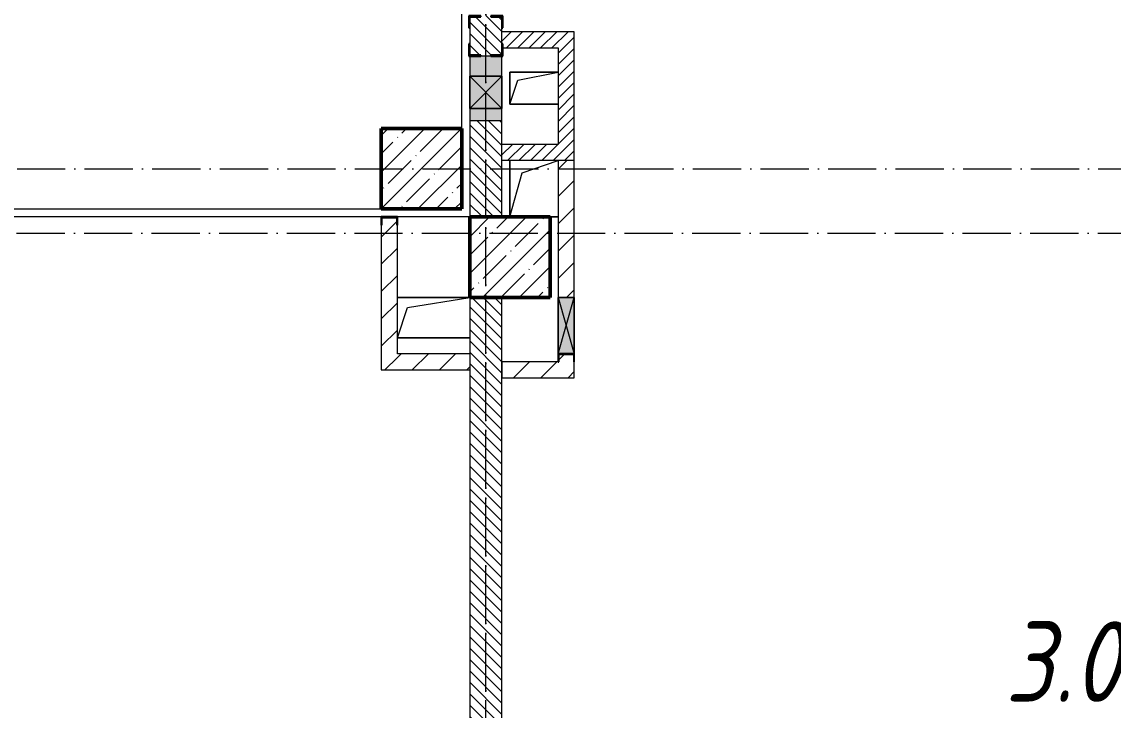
# Model space of a CAD drawing. Header units: millimetres. Extents: x -213536 to 1564669, y -45299 to 942238.
# Drawn here: x 232895 to 239679, y 498882 to 503159 of the extents above; entities that cross this region are included whole.
import ezdxf

# ---------------------------------------------------------------- set-up
doc = ezdxf.new("R2010")
doc.units = ezdxf.units.MM
doc.linetypes.add('50_200_ШТРИХ_1Т_ш5_п1_п1_', pattern=[700, 500, -100, 0, -100])
for name, color, linetype, lineweight in [('A-DETL-GENF-OTLN', 7, 'Continuous', 9), ('A-FLOR-____-OTLN', 7, 'Continuous', 9), ('A-GENM-____-MCUT', 7, 'Continuous', 25), ('A-GENM-____-OTLN', 7, 'Continuous', 9), ('A-GENM-____-OTLN-1', 7, 'Continuous', 25), ('A-GLAZ-____-OTLN', 7, 'Continuous', 9), ('A-WALL-____-MCUT', 7, 'Continuous', 13), ('A-WALL-____-MCUT-3', 7, 'Continuous', 9), ('A-WALL-____-PATT-1', 7, 'Continuous', 9), ('A-WALL-FNSH-MCUT-1', 7, 'Continuous', 9), ('S-COLS-____-MCUT', 7, 'Continuous', 50), ('S-COLS-____-OTLN', 7, 'Continuous', 9), ('S-GRID-____-OTLN-1', 7, '50_200_ШТРИХ_1Т_ш5_п1_п1_', 9), ('Марки помещений', 7, 'Continuous', 9)]:
    doc.layers.add(name, color=color, linetype=linetype, lineweight=lineweight)
doc.styles.add('ISOCPEUR_I_2', font='isocpeui.ttf', dxfattribs={"width": 0.85, "height": 2.3})
pattern_1 = [(135, (142429.057, 459015.94), (-35.35534, -35.35534), [])]
pattern_2 = [(45, (-93500, -42681.04), (-114.04925, 114.04925), []), (45, (-93385.95, -42681.04), (-114.04925, 114.04925), [201.613, -40.323, 3.353, -36.97])]
pattern_3 = [(45, (-92950, -43231.04), (-114.04925, 114.04925), []), (45, (-92835.95, -43231.04), (-114.04925, 114.04925), [201.613, -40.323, 3.353, -36.97])]
pattern_4 = [(45, (142429.057, 459015.94), (-35.35534, 35.35534), [])]
pattern_5 = [(45, (142429.06, 459015.94), (-84.85281, 84.85281), [])]

# ---------------------------------------------------------------- blocks, each defined once
blk = doc.blocks.new('BSC_Колонна _Прямоугольная - 500х500-V117-АР1_План отверстий 3 этажа в осях 1-64_Ю-ЯЯ')
at = {"layer": 'S-COLS-____-OTLN'}
h = blk.add_hatch(dxfattribs=at)
h.set_pattern_fill('FP_122', color=256, style=0, pattern_type=2)
h.set_pattern_definition(pattern_2)
h.paths.add_polyline_path([(-250, -250), (250, -250), (250, 250), (-250, 250), (-250, 12)], flags=0)
at = {"layer": 'S-COLS-____-MCUT'}
for p, q in [((250, 250), (-250, 250)), ((-250, 250), (-250, -250)), ((250, -250), (250, 250)), ((-250, -250), (250, -250))]:
    blk.add_line(p, q, dxfattribs=at)
blk = doc.blocks.new('BSC_Колонна _Прямоугольная - 500х500-V122-АР1_План отверстий 3 этажа в осях 1-64_Ю-ЯЯ')
at = {"layer": 'S-COLS-____-OTLN'}
h = blk.add_hatch(dxfattribs=at)
h.set_pattern_fill('FP_127', color=256, style=0, pattern_type=2)
h.set_pattern_definition(pattern_3)
h.paths.add_polyline_path([(-250, -250), (250, -250), (250, 250), (-250, 250)], flags=0)
at = {"layer": 'S-COLS-____-MCUT'}
for p, q in [((250, 250), (-250, 250)), ((-250, 250), (-250, -250)), ((250, -250), (250, 250)), ((-250, -250), (250, -250))]:
    blk.add_line(p, q, dxfattribs=at)
blk = doc.blocks.new('Фахверк_СКБ_Уголок - 200_3960-28268576-АР1_План отверстий 3 этажа в осях 1-64_Ю-ЯЯ')
at = {"layer": 'A-GENM-____-MCUT'}
for p, q in [((200, 156), (125, 156)), ((125, 156), (125, 81)), ((131, 81), (131, 150)), ((131, 150), (200, 150)), ((200, 150), (200, 156)), ((125, 81), (131, 81)), ((131, 19), (125, 19)), ((125, 19), (125, -56)), ((131, -50), (131, 19)), ((125, -56), (200, -56)), ((200, -50), (131, -50)), ((200, -56), (200, -50))]:
    blk.add_line(p, q, dxfattribs=at)
blk = doc.blocks.new('154_Фахверк_СКБ_Швеллер - Тип_100_3960-28318856-АР1_План отверстий 3 этажа в осях 1-64_Ю-ЯЯ')
at = {"layer": 'A-GENM-____-MCUT'}
for p, q in [((175, 50), (125, 50)), ((125, 50), (125, -50)), ((128, 47), (175, 47)), ((128, -47), (128, 47)), ((175, 47), (175, 50)), ((125, -50), (175, -50)), ((175, -47), (128, -47)), ((175, -50), (175, -47))]:
    blk.add_line(p, q, dxfattribs=at)
blk = doc.blocks.new('AR_Отверстие Ниша - Лючок-32403213-АР1_План отверстий 3 этажа в осях 1-64_Ю-ЯЯ')
at = {"layer": 'A-GLAZ-____-OTLN'}
h = blk.add_hatch(color=256, dxfattribs=at)
h.paths.add_polyline_path([(200, -100), (200, 100), (125, 100), (125, -100)], flags=0)
h.paths.add_polyline_path([(-75, -31), (-75, 100), (-200, 100), (-200, -100), (-75, -100)], flags=0)
for p, q in [((-75, 100), (-200, 100)), ((200, 100), (125, 100)), ((200, -100), (200, 100)), ((-200, 31), (-200, -31)), ((-200, -100), (-75, -100)), ((125, -100), (200, -100))]:
    blk.add_line(p, q, dxfattribs=at)
blk = doc.blocks.new('AR_Отверстие прямоугольное _в стене_ - AR_Отверстие прямоугольное _в стене__ВК-32403182-АР1_План отверстий 3 этажа в осях 1-64_Ю-ЯЯ')
at = {"layer": 'A-GLAZ-____-OTLN'}
blk.add_hatch(color=256, dxfattribs=at).paths.add_polyline_path([(100, 100), (-100, 100), (-100, -100), (100, -100)], flags=0)
at = {"layer": 'A-DETL-GENF-OTLN'}
for p, q in [((-100, -100), (-100, 100)), ((-100, 100), (100, 100)), ((100, 100), (-100, -100)), ((-100, 100), (100, -100)), ((100, 100), (-100, 100)), ((-100, 100), (-100, -100)), ((100, 100), (100, -100)), ((100, -100), (100, 100)), ((100, -100), (-100, -100)), ((-100, -100), (100, -100))]:
    blk.add_line(p, q, dxfattribs=at)
blk = doc.blocks.new('AR_Отверстие прямоугольное _в плите_ - AR_Отверстие прямоугольное _в плите_-V172-АР1_План отверстий 3 этажа в осях 1-64_Ю-ЯЯ')
at = {"layer": 'A-GENM-____-OTLN'}
for p, q in [((150, 100), (-150, 100)), ((-150, 100), (-150, -100)), ((-100, 50), (150, 100)), ((-150, -100), (-100, 50)), ((-150, -100), (150, -100))]:
    blk.add_line(p, q, dxfattribs=at)
blk = doc.blocks.new('AR_Отверстие прямоугольное _в плите_ - AR_Отверстие прямоугольное _в плите_-30552830-АР1_План отверстий 3 этажа в осях 1-64_Ю-ЯЯ')
at = {"layer": 'A-GENM-____-OTLN'}
for p, q in [((225, 125), (-225, 125)), ((-162.5, 62.5), (225, 125)), ((-225, -125), (-162.5, 62.5)), ((-225, -125), (225, -125))]:
    blk.add_line(p, q, dxfattribs=at)
blk = doc.blocks.new('AR_Отверстие прямоугольное _в плите_ - AR_Отверстие прямоугольное _в плите_-30552583-АР1_План отверстий 3 этажа в осях 1-64_Ю-ЯЯ')
at = {"layer": 'A-GENM-____-OTLN'}
for p, q in [((-150, 175), (-150, -175)), ((-75, 100), (150, 175)), ((-150, -175), (-75, 100)), ((100, -175), (150, -175))]:
    blk.add_line(p, q, dxfattribs=at)
blk = doc.blocks.new('AR_Отверстие прямоугольное _в стене_ - AR_Отверстие прямоугольное _в стене__ОВ-36947615-АР1_План отверстий 3 этажа в осях 1-64_Ю-ЯЯ')
at = {"layer": 'A-GLAZ-____-OTLN'}
blk.add_hatch(color=256, dxfattribs=at).paths.add_polyline_path([(-175, -50), (175, -50), (175, 50), (-175, 50), (-175, -47)], flags=0)
at = {"layer": 'A-DETL-GENF-OTLN'}
for p, q in [((-175, 50), (175, 50)), ((175, 50), (-175, -50)), ((-175, 50), (175, -50)), ((175, 50), (-175, 50)), ((175, 50), (175, -50)), ((175, -50), (175, 50)), ((175, -50), (-175, -50)), ((-175, -50), (175, -50))]:
    blk.add_line(p, q, dxfattribs=at)
blk = doc.blocks.new('154_Фахверк_СКБ_Швеллер - Тип_100_3960_зеркало-28515619-АР1_План отверстий 3 этажа в осях 1-64_Ю-ЯЯ')
at = {"layer": 'A-GENM-____-MCUT'}
for p, q in [((175, 50), (125, 50)), ((125, 50), (125, -50)), ((128, 47), (175, 47)), ((128, -47), (128, 47)), ((175, 47), (175, 50)), ((125, -50), (175, -50)), ((175, -47), (128, -47)), ((175, -50), (175, -47))]:
    blk.add_line(p, q, dxfattribs=at)
blk = doc.blocks.new('BSC_Колонна _Прямоугольная - 500х500-V141-АР1_План отверстий 3 этажа в осях 1-64_А-ГГ')
at = {"layer": 'S-COLS-____-OTLN'}
h = blk.add_hatch(dxfattribs=at)
h.set_pattern_fill('FP_164', color=256, style=0, pattern_type=2)
h.set_pattern_definition(pattern_2)
h.paths.add_polyline_path([(-250, -250), (250, -250), (250, 250), (-250, 250), (-250, 194.5)], flags=0)
at = {"layer": 'S-COLS-____-MCUT'}
for p, q in [((250, 250), (-250, 250)), ((-250, 250), (-250, -250)), ((250, -250), (250, 250)), ((-250, -250), (250, -250))]:
    blk.add_line(p, q, dxfattribs=at)
blk = doc.blocks.new('BSC_Колонна _Прямоугольная - 500х500-V146-АР1_План отверстий 3 этажа в осях 1-64_А-ГГ')
at = {"layer": 'S-COLS-____-OTLN'}
h = blk.add_hatch(dxfattribs=at)
h.set_pattern_fill('FP_169', color=256, style=0, pattern_type=2)
h.set_pattern_definition(pattern_3)
h.paths.add_polyline_path([(-250, -250), (250, -250), (250, 250), (-250, 250)], flags=0)
at = {"layer": 'S-COLS-____-MCUT'}
for p, q in [((250, 250), (-250, 250)), ((-250, 250), (-250, -250)), ((250, -250), (250, 250)), ((-250, -250), (250, -250))]:
    blk.add_line(p, q, dxfattribs=at)
blk = doc.blocks.new('Фахверк_СКБ_Уголок - 200_3960-28268576-АР1_План отверстий 3 этажа в осях 1-64_А-ГГ')
at = {"layer": 'A-GENM-____-MCUT'}
for p, q in [((200, 156), (125, 156)), ((125, 156), (125, 81)), ((131, 81), (131, 150)), ((131, 150), (200, 150)), ((200, 150), (200, 156)), ((125, 81), (131, 81)), ((131, 19), (125, 19)), ((125, 19), (125, -56)), ((131, -50), (131, 19)), ((125, -56), (200, -56)), ((200, -50), (131, -50)), ((200, -56), (200, -50))]:
    blk.add_line(p, q, dxfattribs=at)
blk = doc.blocks.new('154_Фахверк_СКБ_Швеллер - Тип_100_3960-28318856-АР1_План отверстий 3 этажа в осях 1-64_А-ГГ')
at = {"layer": 'A-GENM-____-MCUT'}
for p, q in [((175, 50), (125, 50)), ((125, 50), (125, -50)), ((128, 47), (175, 47)), ((128, -47), (128, 47)), ((175, 47), (175, 50)), ((125, -50), (175, -50)), ((175, -47), (128, -47)), ((175, -50), (175, -47))]:
    blk.add_line(p, q, dxfattribs=at)
blk = doc.blocks.new('AR_Отверстие Ниша - Лючок-32403213-АР1_План отверстий 3 этажа в осях 1-64_А-ГГ')
at = {"layer": 'A-GLAZ-____-OTLN'}
h = blk.add_hatch(color=256, dxfattribs=at)
h.paths.add_polyline_path([(200, -100), (200, 100), (125, 100), (125, -100)], flags=0)
h.paths.add_polyline_path([(-75, -100), (-75, 100), (-200, 100), (-200, -100)], flags=0)
for p, q in [((-75, 100), (-200, 100)), ((200, 100), (125, 100)), ((200, -100), (200, 100)), ((-200, 31), (-200, -31)), ((-200, -100), (-75, -100)), ((125, -100), (200, -100))]:
    blk.add_line(p, q, dxfattribs=at)
blk = doc.blocks.new('AR_Отверстие прямоугольное _в стене_ - AR_Отверстие прямоугольное _в стене__ВК-32403182-АР1_План отверстий 3 этажа в осях 1-64_А-ГГ')
at = {"layer": 'A-GLAZ-____-OTLN'}
blk.add_hatch(color=256, dxfattribs=at).paths.add_polyline_path([(100, 100), (-100, 100), (-100, -100), (100, -100)], flags=0)
at = {"layer": 'A-DETL-GENF-OTLN'}
for p, q in [((-100, -100), (-100, 100)), ((-100, 100), (100, 100)), ((100, 100), (-100, -100)), ((-100, 100), (100, -100)), ((100, 100), (-100, 100)), ((-100, 100), (-100, -100)), ((100, 100), (100, -100)), ((100, -100), (100, 100)), ((100, -100), (-100, -100)), ((-100, -100), (100, -100))]:
    blk.add_line(p, q, dxfattribs=at)
blk = doc.blocks.new('AR_Отверстие прямоугольное _в плите_ - AR_Отверстие прямоугольное _в плите_-30423629-АР1_План отверстий 3 этажа в осях 1-64_А-ГГ')
at = {"layer": 'A-GENM-____-OTLN'}
for p, q in [((150, 100), (-150, 100)), ((-150, 100), (-150, -100)), ((-100, 50), (150, 100)), ((-150, -100), (-100, 50)), ((-150, -100), (150, -100))]:
    blk.add_line(p, q, dxfattribs=at)
blk = doc.blocks.new('AR_Отверстие прямоугольное _в плите_ - AR_Отверстие прямоугольное _в плите_-30552830-АР1_План отверстий 3 этажа в осях 1-64_А-ГГ')
at = {"layer": 'A-GENM-____-OTLN'}
for p, q in [((225, 125), (-225, 125)), ((-162.5, 62.5), (225, 125)), ((-225, -125), (-162.5, 62.5)), ((-225, -125), (225, -125))]:
    blk.add_line(p, q, dxfattribs=at)
blk = doc.blocks.new('AR_Отверстие прямоугольное _в плите_ - AR_Отверстие прямоугольное _в плите_-30552583-АР1_План отверстий 3 этажа в осях 1-64_А-ГГ')
at = {"layer": 'A-GENM-____-OTLN'}
for p, q in [((-150, 175), (-150, -175)), ((-75, 100), (150, 175)), ((-150, -175), (-75, 100)), ((100, -175), (150, -175))]:
    blk.add_line(p, q, dxfattribs=at)
blk = doc.blocks.new('AR_Отверстие прямоугольное _в стене_ - AR_Отверстие прямоугольное _в стене__ОВ-36947615-АР1_План отверстий 3 этажа в осях 1-64_А-ГГ')
at = {"layer": 'A-GLAZ-____-OTLN'}
blk.add_hatch(color=256, dxfattribs=at).paths.add_polyline_path([(-175, -50), (175, -50), (175, 50), (-175, 50), (-175, -47)], flags=0)
at = {"layer": 'A-DETL-GENF-OTLN'}
for p, q in [((-175, 50), (175, 50)), ((175, 50), (-175, -50)), ((-175, 50), (175, -50)), ((175, 50), (-175, 50)), ((175, 50), (175, -50)), ((175, -50), (175, 50)), ((175, -50), (-175, -50)), ((-175, -50), (175, -50))]:
    blk.add_line(p, q, dxfattribs=at)
blk = doc.blocks.new('154_Фахверк_СКБ_Швеллер - Тип_100_3960_зеркало-28515619-АР1_План отверстий 3 этажа в осях 1-64_А-ГГ')
at = {"layer": 'A-GENM-____-MCUT'}
for p, q in [((175, 50), (125, 50)), ((125, 50), (125, -50)), ((128, 47), (175, 47)), ((128, -47), (128, 47)), ((175, 47), (175, 50)), ((125, -50), (175, -50)), ((175, -47), (128, -47)), ((175, -50), (175, -47))]:
    blk.add_line(p, q, dxfattribs=at)

msp = doc.modelspace()

# ---------------------------------------------------------------- hatches: boundary and pattern name
at = {"layer": 'A-WALL-____-PATT-1'}
h = msp.add_hatch(dxfattribs=at)
h.set_pattern_fill('FP_9', color=256, style=0, pattern_type=2)
h.set_pattern_definition(pattern_1)
h.paths.add_polyline_path([(235679.1, 501947), (235879.1, 501947), (235879.1, 502547), (235679.1, 502547), (235679.1, 502516.3)], flags=0)
h.paths.add_polyline_path([(235748.1, 502947), (235810.1, 502947), (235810.1, 502953), (235879.1, 502953), (235878.1, 503191), (235810.1, 503191), (235810.1, 503197), (235748.1, 503197), (235748.1, 503191), (235679.1, 503191), (235679.1, 502953), (235748.1, 502953)], flags=0)
h.paths.add_polyline_path([(235748.1, 504897), (235810.1, 504897), (235810.1, 504903), (235879.1, 504903), (235879.1, 505297), (235679.1, 505297), (235679.1, 504903), (235748.1, 504903)], flags=0)
h = msp.add_hatch(dxfattribs=at)
h.set_pattern_fill('FP_6', color=256, style=0, pattern_type=2)
h.set_pattern_definition(pattern_1)
h.paths.add_polyline_path([(235679.1, 501947), (235879.1, 501947), (235879.1, 502547), (235679.1, 502547)], flags=0)
h.paths.add_polyline_path([(235810.1, 502947), (235810.1, 502953), (235879.1, 502953), (235878.1, 503191), (235810.1, 503191), (235810.1, 503197), (235748.1, 503197), (235748.1, 503191), (235679.1, 503191), (235679.1, 502953), (235748.1, 502953), (235748.1, 502947)], flags=0)
h.paths.add_polyline_path([(235810.1, 504897), (235810.1, 504903), (235879.1, 504903), (235879.1, 505297), (235679.1, 505297), (235679.1, 504903), (235748.1, 504903), (235748.1, 504897)], flags=0)
h = msp.add_hatch(dxfattribs=at)
h.set_pattern_fill('FP_8', color=256, style=0, pattern_type=2)
h.set_pattern_definition(pattern_4)
h.paths.add_polyline_path([(236329.1, 502997), (236329.1, 503097), (235879.1, 503097), (235879.1, 503022), (235885.1, 503022), (235885.1, 502997), (236229.1, 502997)], flags=0)
h = msp.add_hatch(dxfattribs=at)
h.set_pattern_fill('FP_5', color=256, style=0, pattern_type=2)
h.set_pattern_definition(pattern_4)
h.paths.add_polyline_path([(236329.1, 502997), (236329.1, 503097), (235879.1, 503097), (235879.1, 503022), (235885.1, 503022), (235885.1, 502997), (236229.1, 502997)], flags=0)
h = msp.add_hatch(dxfattribs=at)
h.set_pattern_fill('FP_8', color=256, style=0, pattern_type=2)
h.set_pattern_definition(pattern_4)
h.paths.add_polyline_path([(236329.1, 502397), (236329.1, 502997), (236229.1, 502997), (236229.1, 502397)], flags=0)
h = msp.add_hatch(dxfattribs=at)
h.set_pattern_fill('FP_5', color=256, style=0, pattern_type=2)
h.set_pattern_definition(pattern_4)
h.paths.add_polyline_path([(236329.1, 502397), (236329.1, 502997), (236229.1, 502997), (236229.1, 502397)], flags=0)
h = msp.add_hatch(dxfattribs=at)
h.set_pattern_fill('FP_8', color=256, style=0, pattern_type=2)
h.set_pattern_definition(pattern_4)
h.paths.add_polyline_path([(236329.1, 502297), (236329.1, 502397), (235879.1, 502397), (235879.1, 502297), (236090.6, 502297)], flags=0)
h = msp.add_hatch(dxfattribs=at)
h.set_pattern_fill('FP_5', color=256, style=0, pattern_type=2)
h.set_pattern_definition(pattern_4)
h.paths.add_polyline_path([(236329.1, 502297), (236329.1, 502397), (235879.1, 502397), (235879.1, 502297), (236091, 502297)], flags=0)
h = msp.add_hatch(dxfattribs=at)
h.set_pattern_fill('FP_7', color=256, style=0, pattern_type=2)
h.set_pattern_definition(pattern_5)
h.paths.add_polyline_path([(236279.1, 501047), (236326.1, 501047), (236326.1, 501094), (236232.1, 501094), (236232.1, 501047)], flags=0)
h.paths.add_polyline_path([(236229.1, 501447), (236329.1, 501447), (236329.1, 502297), (236229.1, 502297)], flags=0)
h = msp.add_hatch(dxfattribs=at)
h.set_pattern_fill('FP_4', color=256, style=0, pattern_type=2)
h.set_pattern_definition(pattern_5)
h.paths.add_polyline_path([(236279.1, 501047), (236326.1, 501047), (236326.1, 501094), (236232.1, 501094), (236232.1, 501047)], flags=0)
h.paths.add_polyline_path([(236229.1, 501447), (236329.1, 501447), (236329.1, 502297), (236229.1, 502297)], flags=0)
h = msp.add_hatch(dxfattribs=at)
h.set_pattern_fill('FP_7', color=256, style=0, pattern_type=2)
h.set_pattern_definition(pattern_5)
h.paths.add_polyline_path([(235229.1, 500997), (235229.1, 501897), (235226.1, 501897), (235226.1, 501944), (235132.1, 501944), (235132.1, 501897), (235129.1, 501897), (235129.1, 500997)], flags=0)
h = msp.add_hatch(dxfattribs=at)
h.set_pattern_fill('FP_4', color=256, style=0, pattern_type=2)
h.set_pattern_definition(pattern_5)
h.paths.add_polyline_path([(235129.1, 500997), (235229.1, 500997), (235229.1, 501897), (235226.1, 501897), (235226.1, 501944), (235132.1, 501944), (235132.1, 501897), (235129.1, 501897), (235129.1, 501031.5)], flags=0)
h = msp.add_hatch(dxfattribs=at)
h.set_pattern_fill('FP_6', color=256, style=0, pattern_type=2)
h.set_pattern_definition(pattern_1)
h.paths.add_polyline_path([(235879.1, 496597), (235879.1, 497022), (235679.1, 497022), (235679.1, 496597)], flags=0)
h.paths.add_polyline_path([(235879.1, 497522), (235879.1, 501447), (235679.1, 501447), (235679.1, 497522)], flags=0)
h = msp.add_hatch(dxfattribs=at)
h.set_pattern_fill('FP_7', color=256, style=0, pattern_type=2)
h.set_pattern_definition(pattern_5)
h.paths.add_polyline_path([(235679.1, 500997), (235679.1, 501097), (235229.1, 501097), (235229.1, 500997)], flags=0)
h = msp.add_hatch(dxfattribs=at)
h.set_pattern_fill('FP_4', color=256, style=0, pattern_type=2)
h.set_pattern_definition(pattern_5)
h.paths.add_polyline_path([(235679.1, 500997), (235679.1, 501097), (235229.1, 501097), (235229.1, 500997)], flags=0)
h = msp.add_hatch(dxfattribs=at)
h.set_pattern_fill('FP_7', color=256, style=0, pattern_type=2)
h.set_pattern_definition(pattern_5)
h.paths.add_polyline_path([(235879.1, 500947), (236329.1, 500947), (236329.1, 501047), (235879.1, 501047)], flags=0)
h = msp.add_hatch(dxfattribs=at)
h.set_pattern_fill('FP_4', color=256, style=0, pattern_type=2)
h.set_pattern_definition(pattern_5)
h.paths.add_polyline_path([(235879.1, 500947), (236329.1, 500947), (236329.1, 501047), (235879.1, 501047), (235879.1, 501031.5)], flags=0)

# ---------------------------------------------------------------- linework, layer by layer
at = {"layer": 'A-FLOR-____-OTLN'}
for p, q in [((235629.1, 502497), (235629.1, 505847)), ((235629.1, 502497), (235629.1, 505847)), ((235929.1, 502847), (236229.1, 502847)), ((235929.1, 502647), (235929.1, 502847)), ((235929.1, 502847), (236229.1, 502847)), ((235929.1, 502647), (235929.1, 502847)), ((236229.1, 502647), (235929.1, 502647)), ((236229.1, 502647), (235929.1, 502647)), ((235929.1, 501947), (235929.1, 502297)), ((235929.1, 501947), (235929.1, 502297)), ((231679.1, 501997), (235129.1, 501997)), ((231679.1, 501997), (235129.1, 501997)), ((235129.1, 501947), (231679.1, 501947)), ((235129.1, 501947), (231679.1, 501947)), ((235679.1, 501947), (235229.1, 501947)), ((235679.1, 501947), (235229.1, 501947)), ((236229.1, 501947), (236179.1, 501947)), ((236229.1, 501947), (236179.1, 501947)), ((235229.1, 501447), (235679.1, 501447)), ((235229.1, 501447), (235679.1, 501447)), ((235679.1, 501197), (235229.1, 501197)), ((235679.1, 501197), (235229.1, 501197))]:
    msp.add_line(p, q, dxfattribs=at)
at = {"layer": 'A-WALL-____-MCUT'}
for p, q in [((235679.1, 503122), (235679.1, 503022)), ((235879.1, 503022), (235879.1, 503122)), ((235679.1, 502547), (235679.1, 501947)), ((235879.1, 501947), (235879.1, 502547))]:
    msp.add_line(p, q, dxfattribs=at)
at = {"layer": 'A-WALL-____-MCUT-3'}
for p, q in [((235679.1, 503122), (235679.1, 503022)), ((235879.1, 503022), (235879.1, 503122)), ((235679.1, 502547), (235679.1, 501947)), ((235879.1, 501947), (235879.1, 502547)), ((235679.1, 501447), (235679.1, 497522)), ((235879.1, 497522), (235879.1, 501447))]:
    msp.add_line(p, q, dxfattribs=at)
at = {"layer": 'A-WALL-FNSH-MCUT-1'}
for p, q in [((236329.1, 503097), (235879.1, 503097)), ((236329.1, 503097), (235879.1, 503097)), ((236329.1, 501447), (236329.1, 503097)), ((236329.1, 501447), (236329.1, 503097)), ((235885.1, 502997), (236229.1, 502997)), ((235885.1, 502997), (236229.1, 502997)), ((236229.1, 502997), (236229.1, 502397)), ((236229.1, 502997), (236229.1, 502397)), ((236229.1, 502397), (235879.1, 502397)), ((236229.1, 502397), (235879.1, 502397)), ((236329.1, 502297), (235879.1, 502297)), ((236329.1, 502297), (235879.1, 502297)), ((236229.1, 502297), (236229.1, 501447)), ((236229.1, 502297), (236229.1, 501447)), ((235129.1, 501897), (235129.1, 500997)), ((235129.1, 501897), (235129.1, 500997)), ((235229.1, 501097), (235229.1, 501897)), ((235229.1, 501097), (235229.1, 501897)), ((235679.1, 501097), (235229.1, 501097)), ((235679.1, 501097), (235229.1, 501097)), ((236229.1, 501047), (235879.1, 501047)), ((236229.1, 501047), (235879.1, 501047)), ((235879.1, 501047), (235879.1, 500947)), ((236329.1, 500947), (236329.1, 501047)), ((236329.1, 500947), (236329.1, 501047)), ((235129.1, 500997), (235679.1, 500997)), ((235129.1, 500997), (235679.1, 500997)), ((235879.1, 500947), (236329.1, 500947)), ((235879.1, 500947), (236329.1, 500947))]:
    msp.add_line(p, q, dxfattribs=at)
at = {"layer": 'S-GRID-____-OTLN-1', "color": 251, "ltscale": 0.6, "true_color": 0x636466}
for p, q in [((235779.1, 498997), (235779.1, 549908.8)), ((235779.1, 454533.3), (235779.1, 508896.9)), ((216901.4, 502247), (246363.6, 502247)), ((216901.4, 502247), (246363.6, 502247)), ((209755.8, 501847), (246503.5, 501847))]:
    msp.add_line(p, q, dxfattribs=at)

# ---------------------------------------------------------------- block references
at = {"layer": 'A-GENM-____-OTLN'}
for name, p in [('AR_Отверстие прямоугольное _в плите_ - AR_Отверстие прямоугольное _в плите_-V172-АР1_План отверстий 3 этажа в осях 1-64_Ю-ЯЯ', (236079.1, 502747)), ('AR_Отверстие прямоугольное _в плите_ - AR_Отверстие прямоугольное _в плите_-30423629-АР1_План отверстий 3 этажа в осях 1-64_А-ГГ', (236079.1, 502747)), ('AR_Отверстие прямоугольное _в плите_ - AR_Отверстие прямоугольное _в плите_-30552583-АР1_План отверстий 3 этажа в осях 1-64_Ю-ЯЯ', (236079.1, 502122)), ('AR_Отверстие прямоугольное _в плите_ - AR_Отверстие прямоугольное _в плите_-30552583-АР1_План отверстий 3 этажа в осях 1-64_А-ГГ', (236079.1, 502122)), ('AR_Отверстие прямоугольное _в плите_ - AR_Отверстие прямоугольное _в плите_-30552830-АР1_План отверстий 3 этажа в осях 1-64_Ю-ЯЯ', (235454.1, 501322)), ('AR_Отверстие прямоугольное _в плите_ - AR_Отверстие прямоугольное _в плите_-30552830-АР1_План отверстий 3 этажа в осях 1-64_А-ГГ', (235454.1, 501322))]:
    msp.add_blockref(name, p, dxfattribs=at)
at = {"layer": 'A-GENM-____-OTLN-1'}
for name, p, rotation in [('Фахверк_СКБ_Уголок - 200_3960-28268576-АР1_План отверстий 3 этажа в осях 1-64_Ю-ЯЯ', (235729.1, 503322), 269.9999999999999), ('Фахверк_СКБ_Уголок - 200_3960-28268576-АР1_План отверстий 3 этажа в осях 1-64_А-ГГ', (235729.1, 503322), 269.9999999999999), ('Фахверк_СКБ_Уголок - 200_3960-28268576-АР1_План отверстий 3 этажа в осях 1-64_Ю-ЯЯ', (235829.1, 502822), 89.9999999999999), ('Фахверк_СКБ_Уголок - 200_3960-28268576-АР1_План отверстий 3 этажа в осях 1-64_А-ГГ', (235829.1, 502822), 89.9999999999999), ('154_Фахверк_СКБ_Швеллер - Тип_100_3960-28318856-АР1_План отверстий 3 этажа в осях 1-64_Ю-ЯЯ', (235179.1, 502072), 270), ('154_Фахверк_СКБ_Швеллер - Тип_100_3960-28318856-АР1_План отверстий 3 этажа в осях 1-64_А-ГГ', (235179.1, 502072), 270), ('154_Фахверк_СКБ_Швеллер - Тип_100_3960_зеркало-28515619-АР1_План отверстий 3 этажа в осях 1-64_Ю-ЯЯ', (236279.1, 501222), 269.9999999999966), ('154_Фахверк_СКБ_Швеллер - Тип_100_3960_зеркало-28515619-АР1_План отверстий 3 этажа в осях 1-64_А-ГГ', (236279.1, 501222), 269.9999999999966)]:
    msp.add_blockref(name, p, dxfattribs=dict(at, rotation=rotation))
at = {"layer": 'A-GLAZ-____-OTLN'}
for name, p, rotation in [('AR_Отверстие Ниша - Лючок-32403213-АР1_План отверстий 3 этажа в осях 1-64_Ю-ЯЯ', (235779.1, 502747), 269.9999999999999), ('AR_Отверстие Ниша - Лючок-32403213-АР1_План отверстий 3 этажа в осях 1-64_А-ГГ', (235779.1, 502747), 269.9999999999999), ('AR_Отверстие прямоугольное _в стене_ - AR_Отверстие прямоугольное _в стене__ВК-32403182-АР1_План отверстий 3 этажа в осях 1-64_Ю-ЯЯ', (235779.1, 502722), 269.9999999999999), ('AR_Отверстие прямоугольное _в стене_ - AR_Отверстие прямоугольное _в стене__ВК-32403182-АР1_План отверстий 3 этажа в осях 1-64_А-ГГ', (235779.1, 502722), 269.9999999999999), ('AR_Отверстие прямоугольное _в стене_ - AR_Отверстие прямоугольное _в стене__ОВ-36947615-АР1_План отверстий 3 этажа в осях 1-64_Ю-ЯЯ', (236279.1, 501272), 89.99999999999659), ('AR_Отверстие прямоугольное _в стене_ - AR_Отверстие прямоугольное _в стене__ОВ-36947615-АР1_План отверстий 3 этажа в осях 1-64_А-ГГ', (236279.1, 501272), 89.99999999999659)]:
    msp.add_blockref(name, p, dxfattribs=dict(at, rotation=rotation))
at = {"layer": 'S-COLS-____-OTLN'}
for name, p in [('BSC_Колонна _Прямоугольная - 500х500-V122-АР1_План отверстий 3 этажа в осях 1-64_Ю-ЯЯ', (235379.1, 502247)), ('BSC_Колонна _Прямоугольная - 500х500-V146-АР1_План отверстий 3 этажа в осях 1-64_А-ГГ', (235379.1, 502247)), ('BSC_Колонна _Прямоугольная - 500х500-V117-АР1_План отверстий 3 этажа в осях 1-64_Ю-ЯЯ', (235929.1, 501697)), ('BSC_Колонна _Прямоугольная - 500х500-V141-АР1_План отверстий 3 этажа в осях 1-64_А-ГГ', (235929.1, 501697))]:
    msp.add_blockref(name, p, dxfattribs=at)

# ---------------------------------------------------------------- texts
at = {"layer": 'Марки помещений', "insert": (239006.8, 499434.6), "char_height": 500, "width": 785.654, "attachment_point": 1, "style": 'ISOCPEUR_I_2'}
msp.add_mtext('3.027', dxfattribs=at)

doc.saveas('drawing.dxf')
